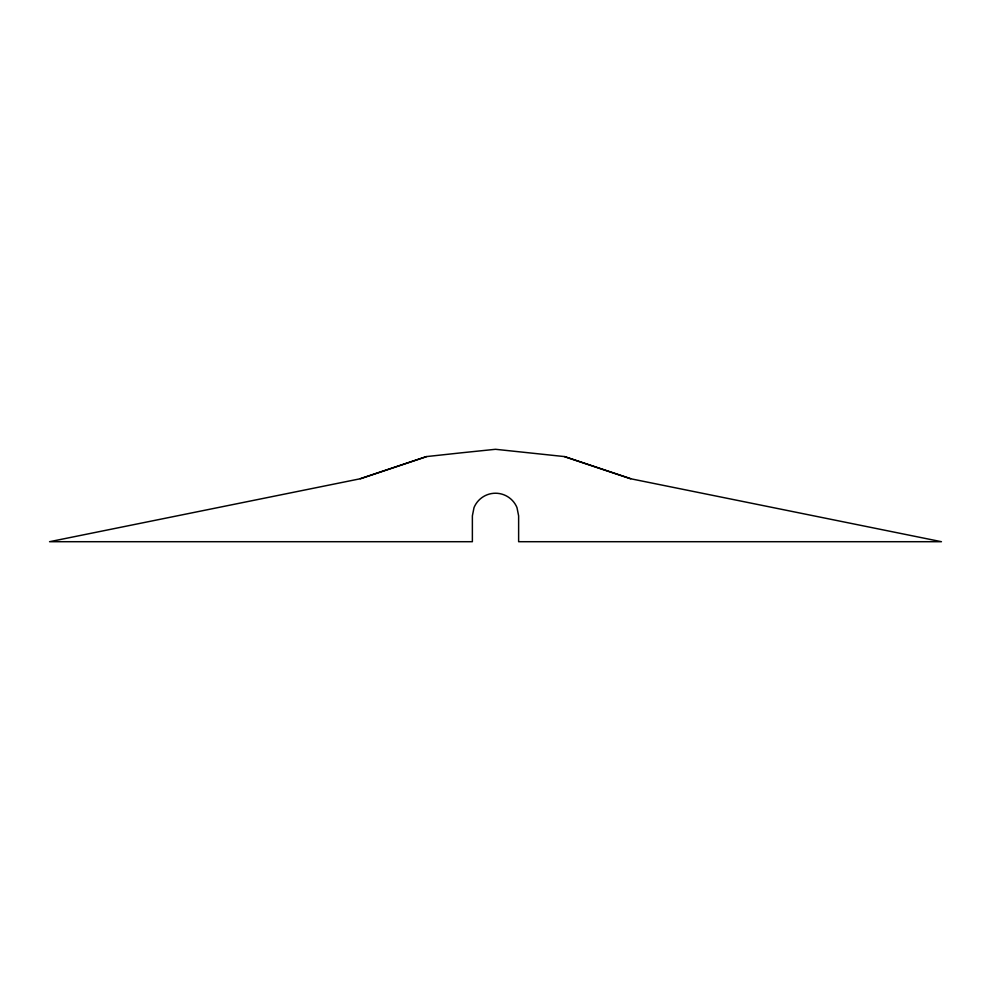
<?xml version="1.0" encoding="UTF-8"?>
<svg xmlns="http://www.w3.org/2000/svg" width="991" height="991" viewBox="0 0 991 991"><rect width="100%" height="100%" fill="white"/><g stroke="black" fill="none" stroke-linecap="round" stroke-linejoin="round"><path stroke-width="1.49" d="M426.576 456.578L360.613 478.69L49.55 541.705L472.373 541.705L472.373 515.865L474.02 507.578A23.251 23.251 0 0 1 516.98 507.578L518.627 515.865L518.627 541.705L941.45 541.705L630.387 478.69L564.424 456.578L495.5 449.295L461.038 452.85L426.576 456.578L360.29 478.69M564.424 456.578L630.71 478.69"/></g></svg>
